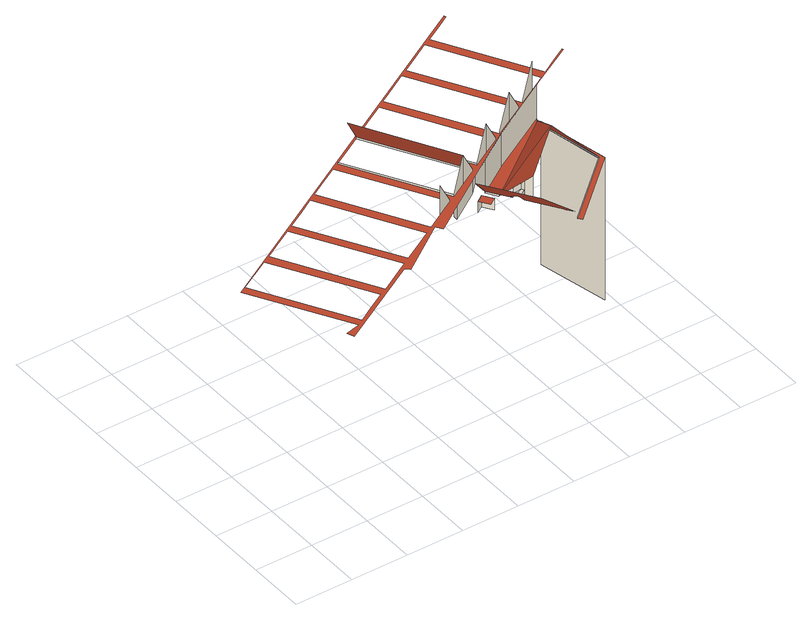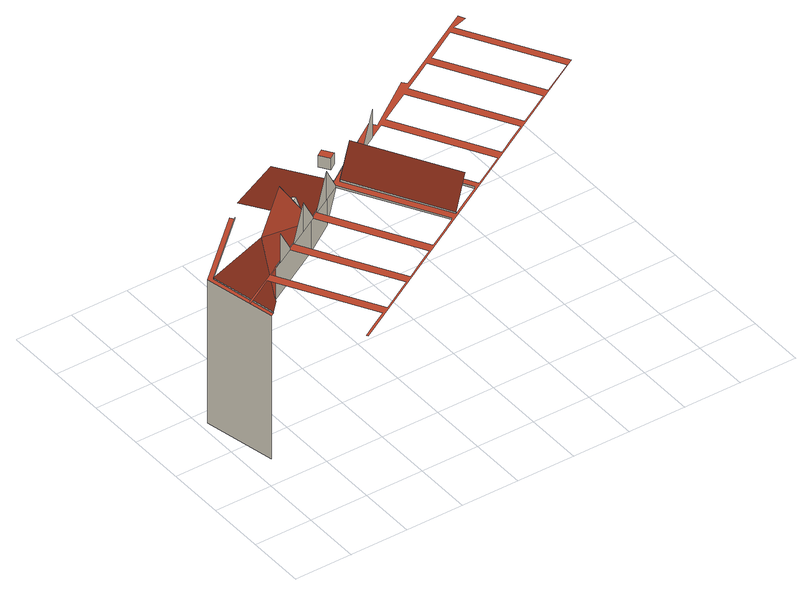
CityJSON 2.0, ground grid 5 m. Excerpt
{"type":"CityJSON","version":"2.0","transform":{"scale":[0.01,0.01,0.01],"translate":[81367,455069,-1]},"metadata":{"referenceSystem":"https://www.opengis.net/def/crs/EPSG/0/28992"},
"CityObjects":{
"building1":{"type":"Building","attributes":{"Volume":104797.07,"Dakoppervlakte":8542.52,"Muuroppervlakte":13883.88,"Vloeroppervlakte":5073.26,"hoogte_Z_max_in_m_NAP":34.28,"GEB_DOEL":"kantoorfunctie - kantoorfunctie,woonfunctie","yearOfConstruction":1620,"measuredHeight":34.75},"children":["building1-1"],"geometry":[{"type":"MultiSurface","lod":"2","boundaries":[[[0,1,2,3]],[[4,5,6,7]],[[8,9,10,11]],[[12,13,5,4]],[[11,10,14,15]],[[15,16,17,18]],[[19,20,21,22]],[[20,23,24,21]],[[22,21,24,25]],[[16,26,27,17]],[[28,29,13,12]],[[15,14,26,16]],[[30,31,32,33]],[[34,35,36,37,38,39,40,41,42,43,44,45,46,6,5,13,29,47,48,49,50,51,52,53,54,55,56,57,58],[59,60,61,62,63,64],[65,66,67,68,69,70],[71,72,73,74,75,76],[77,78,2,1,79,80],[81,27,26,14,10,9],[82,83,84,85,86,87],[88,89,90,91,92,93],[94,95,96,97,32,31]],[[29,28,98,47]],[[33,32,97,99]],[[100,98,101,102]],[[102,101,103,104]],[[105,104,103]],[[106,107,108,105,103,101,98,28,109,110,111,112,113,114,115]],[[116,108,107]],[[116,107,106,117]],[[108,116,118,105]],[[117,106,115,119]],[[115,114,119]],[[117,120,118,116]],[[119,121,120,117]],[[113,122,121,119,114]],[[123,48,47,98,100]],[[120,121,122,124,104,105,118]],[[99,97,96,125]],[[104,124,126,102]],[[126,127,123,100,102]],[[128,86,85,129]],[[130,131,132,133]],[[127,49,48,123]],[[129,85,84,134]],[[135,136,137,138,130,133]],[[139,89,88,140]],[[126,124,131,141,142]],[[138,141,131,130]],[[143,144,137,136,145]]],"semantics":{"surfaces":[{"type":"WallSurface"},{"type":"RoofSurface"}],"values":[0,0,0,0,0,1,0,1,0,0,0,0,0,1,0,0,0,0,0,1,null,null,0,null,null,null,null,0,0,1,0,1,1,0,0,0,0,1,0,1,0,0]}}]},
"building1-1":{"type":"BuildingInstallation","parents":["building1"],"geometry":[{"type":"MultiSurface","lod":"2","boundaries":[[[117,106,115,119]],[[116,107,106,117]],[[119,121,120,117]],[[117,120,118,116]],[[115,114,119]],[[116,108,107]]],"semantics":{"surfaces":[{"type":"RoofSurface"},{"type":"WallSurface"}],"values":[0,0,1,1,1,1]}}]}
},
"vertices":[
[1773,858,2035],[1773,858,1772],[1915,940,1772],[1915,940,1788],[1924,857,1658],[1924,857,1772],[1874,824,1772],[1874,824,1727],[1516,1778,1788],[1516,1778,1772],[1980,972,1772],[1980,972,1788],[2191,1037,1658],[2191,1037,1772],[2122,1054,1772],[2122,1054,2035],[2265,1136,1788],[1801,1942,1788],[1658,1860,2035],[2094,830,1658],[2094,830,1764],[2156,872,1764],[2156,872,1658],[2151,746,1764],[2213,787,1764],[2213,787,1658],[2265,1136,1772],[1801,1942,1772],[2237,1068,1714],[2237,1068,1772],[1868,1983,1788],[1868,1983,1772],[2332,1176,1772],[2332,1176,1788],[3169,2752,1772],[2932,2615,1772],[49,955,1772],[523,136,1772],[494,129,1772],[393,104,1772],[419,47,1772],[1185,483,1772],[1215,449,1772],[1251,474,1772],[1655,757,1772],[1692,701,1772],[1752,741,1772],[2414,1188,1772],[2691,1375,1772],[3236,1688,1772],[3281,1715,1772],[3312,1733,1772],[3648,1919,1772],[3641,1932,1772],[3527,1867,1772],[3385,1784,1772],[2922,2588,1772],[3065,2670,1772],[3178,2736,1772],[255,1063,1772],[398,1145,1772],[862,339,1772],[719,257,1772],[577,175,1772],[112,981,1772],[609,1260,1772],[752,1343,1772],[1216,536,1772],[1073,454,1772],[931,372,1772],[467,1178,1772],[957,1460,1772],[1100,1542,1772],[1564,736,1772],[1421,654,1772],[1279,572,1772],[814,1378,1772],[1308,1664,1772],[1451,1746,1772],[1630,776,1772],[1166,1582,1772],[1658,1860,1772],[2364,2271,1772],[2506,2353,1772],[2971,1546,1772],[2828,1464,1772],[2685,1382,1772],[2221,2188,1772],[3180,1666,1772],[3037,1584,1772],[2573,2390,1772],[2716,2472,1772],[2858,2554,1772],[3322,1748,1772],[2011,2065,1772],[2153,2147,1772],[2618,1341,1772],[2475,1259,1772],[2414,1188,1484],[2475,1259,2035],[2414,1188,1467],[2475,1098,1484],[2475,1098,1467],[2478,1094,1484],[2478,1094,1473],[2484,1084,1484],[2496,907,1581],[2507,989,1522],[2535,1008,1484],[2528,638,1714],[2806,608,1484],[2769,663,1484],[2757,680,1484],[2623,879,1484],[2586,934,1484],[2512,884,1581],[2535,1008,1522],[2570,957,1581],[2535,1008,1572],[2586,934,1581],[2570,957,1632],[2586,934,1659],[2623,879,1723],[2691,1375,1467],[3085,1294,1723],[2618,1341,1788],[3227,1664,1467],[3236,1688,1467],[2685,1382,1788],[2828,1464,2035],[3400,1130,1377],[3400,1130,1390],[2854,641,1390],[2854,641,1377],[2971,1546,1788],[2879,609,1377],[3441,1115,1377],[3312,1733,1377],[3281,1715,1377],[3037,1584,1788],[3180,1666,2035],[3281,1715,1390],[3236,1688,1450],[3312,1733,53],[3312,1733,774],[3441,1115,53]
]}
